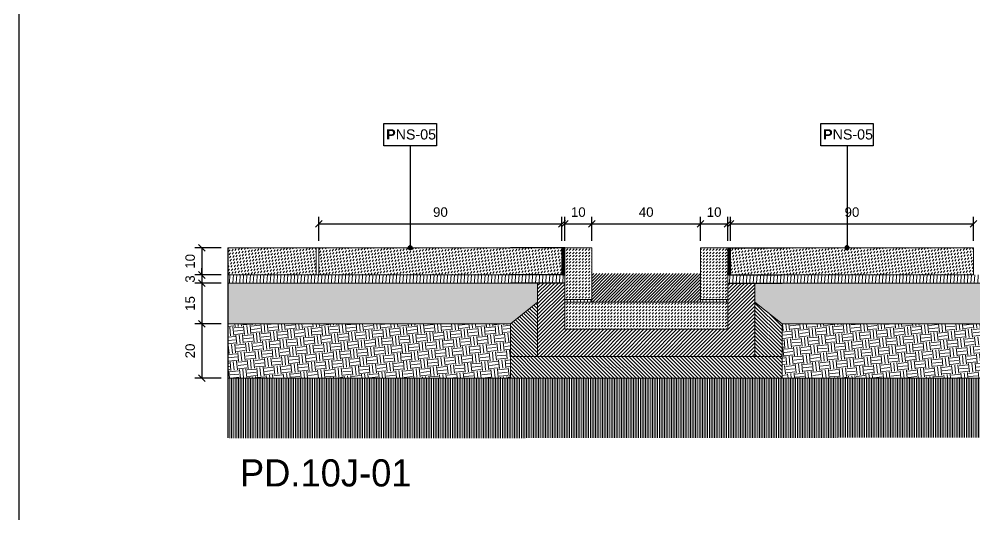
# Model space of a CAD drawing. Header units: metres. Extents: x -325 to 301, y -147 to 149.
# Drawn here: x 112.234 to 115.753, y 31.442 to 33.268 of the extents above; entities that cross this region are included whole.
import ezdxf

# ---------------------------------------------------------------- set-up
doc = ezdxf.new("R2010")
doc.units = ezdxf.units.M
doc.linetypes.add('HIDDEN', pattern=[0.375, 0.25, -0.125])
doc.layers.get('Defpoints').update_dxf_attribs({"lineweight": 13})
doc.layers.add('-aux', color=50, linetype='Continuous', plot=False)
doc.layers.add('02-L-AUX', color=2, linetype='Continuous', plot=False)
doc.layers.add('0-TX-1_25', color=7, linetype='Continuous', true_color=0x3f4f7f)
doc.layers.add('EIT_3 TR sorra', color=7, linetype='Continuous', true_color=0xd8ceb0)
for name, color, linetype in [('02-L-Waterfeatures 02', 152, 'Continuous'), ('1-SECCIÓ', 1, 'Continuous'), ('A-KEYPLAN_HATCH', 7, 'Continuous'), ('A_TEXT_2', 7, 'Continuous')]:
    doc.layers.add(name, color=color, linetype=linetype)
for name, color, linetype, lineweight, true_color in [('03-TR-Paviment_08_Natural Stone Bleachers', 7, 'Continuous', 5, 0xafad9d), ('3-TR sorra granitica', 7, 'Continuous', 0, 0xf2dac9), ('3-TR tot_u', 7, 'Continuous', 5, 0x787878)]:
    doc.layers.add(name, color=color, linetype=linetype, lineweight=lineweight, true_color=true_color)
for name, color, linetype, lineweight in [('1-CM', 7, 'Continuous', 0), ('3-TR Formigó', 252, 'Continuous', 0), ('3-TR Seleccionat', 44, 'Continuous', 0), ('3-TR Tot-u', 37, 'Continuous', 0)]:
    doc.layers.add(name, color=color, linetype=linetype, lineweight=lineweight)
doc.styles.get("Standard").update_dxf_attribs({"font": 'arial.ttf'})
doc.styles.add('x-llegenda materials$0$ENGRAVERS', font='TT0586M.TTF')
doc.dimstyles.new('ISO-25', dxfattribs={"dimtxt": 0.1, "dimasz": 0.1, "dimexe": 0.1, "dimexo": 0.1, "dimgap": 0.1, "dimtad": 1, "dimdec": 0, "dimlfac": 100, "dimzin": 9, "dimtxsty": 'Standard', "dimblk": 'OBLIQUE', "dimcen": 0.1, "dimadec": 0, "dimazin": 0, "dimtfac": 1, "dimtdec": 0, "dimtmove": 0, "dimatfit": 3, "dimldrblk": 'OBLIQUE', "dimfxl": 1, "dimarcsym": 0})
pattern_1 = [(45, (-73.578634, -79.457293), (0, 0.0117230435), [0.0082894435, -0.0082894435])]

# ---------------------------------------------------------------- blocks, each defined once
blk = doc.blocks.new('POINT')
at = {"layer": '0-TX-1_25'}
h = blk.add_hatch(dxfattribs=at)
h.set_pattern_fill('ANGLE', color=256)
h.set_pattern_definition([(0, (-83.747, -12.726), (0, 6.985), [5.08, -1.905]), (90, (-83.747, -12.726), (-6.985, 4e-16), [5.08, -1.905])])
edge = h.paths.add_edge_path()
edge.add_arc((0, 0), 0.0075, 0, 360)
h = blk.add_hatch(color=256, dxfattribs=at)
h.dxf.hatch_style = 1
edge = h.paths.add_edge_path()
edge.add_arc((0, 0), 0.0075, 0, 360)
blk.add_circle((0, 0), 0.0075, dxfattribs=at)
blk = doc.blocks.new('_Oblique')
at = {"color": 0, "lineweight": -2}
blk.add_line((-0.5, -0.5), (0.5, 0.5), dxfattribs=at)
blk = doc.blocks.new('*D1445')
at = {"layer": '0-TX-1_25', "color": 0, "lineweight": -2, "transparency": 16777216}
for p, q in [((112.9779, 32.4257), (112.8819, 32.4257)), ((112.9069, 32.4257), (112.9069, 32.3257)), ((112.9779, 32.3257), (112.8819, 32.3257))]:
    blk.add_line(p, q, dxfattribs=at)
at = {"layer": 'Defpoints', "color": 0, "transparency": 16777216}
for p in [(113.0029, 32.4257), (112.9069, 32.3257), (113.0029, 32.3257)]:
    blk.add_point(p, dxfattribs=at)
at = {"layer": '0-TX-1_25', "color": 0, "lineweight": -2, "transparency": 16777216, "xscale": 0.025, "yscale": 0.025, "zscale": 0.025}
for p, rotation in [((112.9069, 32.4257), 90), ((112.9069, 32.3257), 270)]:
    blk.add_blockref('_Oblique', p, dxfattribs=dict(at, rotation=rotation))
at = {"layer": '0-TX-1_25', "color": 0, "transparency": 16777216, "insert": (112.8641, 32.3757), "char_height": 0.035, "attachment_point": 5, "rotation": 90}
blk.add_mtext('10', dxfattribs=at)
blk = doc.blocks.new('*D1446')
at = {"layer": '0-TX-1_25', "color": 0, "lineweight": -2, "transparency": 16777216}
for p, q in [((112.9069, 32.3257), (112.9069, 32.3507)), ((112.9779, 32.3257), (112.8819, 32.3257)), ((112.9069, 32.3257), (112.9069, 32.2957)), ((112.9779, 32.2957), (112.8819, 32.2957)), ((112.9069, 32.2957), (112.9069, 32.2707))]:
    blk.add_line(p, q, dxfattribs=at)
at = {"layer": 'Defpoints', "color": 0, "transparency": 16777216}
for p in [(113.0029, 32.3257), (112.9069, 32.2957), (113.0029, 32.2957)]:
    blk.add_point(p, dxfattribs=at)
at = {"layer": '0-TX-1_25', "color": 0, "lineweight": -2, "transparency": 16777216, "xscale": 0.025, "yscale": 0.025, "zscale": 0.025}
for p, rotation in [((112.9069, 32.3257), 270), ((112.9069, 32.2957), 90)]:
    blk.add_blockref('_Oblique', p, dxfattribs=dict(at, rotation=rotation))
at = {"layer": '0-TX-1_25', "color": 0, "transparency": 16777216, "insert": (112.864, 32.3107), "char_height": 0.035, "attachment_point": 5, "rotation": 90}
blk.add_mtext('3', dxfattribs=at)
blk = doc.blocks.new('*D1447')
at = {"layer": '0-TX-1_25', "color": 0, "lineweight": -2, "transparency": 16777216}
for p, q in [((112.978, 32.2957), (112.8819, 32.2957)), ((112.9069, 32.2957), (112.9069, 32.1457)), ((112.978, 32.1457), (112.8819, 32.1457))]:
    blk.add_line(p, q, dxfattribs=at)
at = {"layer": 'Defpoints', "color": 0, "transparency": 16777216}
for p in [(113.003, 32.2957), (112.9069, 32.1457), (113.003, 32.1457)]:
    blk.add_point(p, dxfattribs=at)
at = {"layer": '0-TX-1_25', "color": 0, "lineweight": -2, "transparency": 16777216, "xscale": 0.025, "yscale": 0.025, "zscale": 0.025}
for p, rotation in [((112.9069, 32.2957), 90), ((112.9069, 32.1457), 270)]:
    blk.add_blockref('_Oblique', p, dxfattribs=dict(at, rotation=rotation))
at = {"layer": '0-TX-1_25', "color": 0, "transparency": 16777216, "insert": (112.8641, 32.2207), "char_height": 0.035, "attachment_point": 5, "rotation": 90}
blk.add_mtext('15', dxfattribs=at)
blk = doc.blocks.new('*D1448')
at = {"layer": '0-TX-1_25', "color": 0, "lineweight": -2, "transparency": 16777216}
for p, q in [((112.978, 32.1457), (112.8819, 32.1457)), ((112.9069, 32.1457), (112.9069, 31.9457)), ((112.978, 31.9457), (112.8819, 31.9457))]:
    blk.add_line(p, q, dxfattribs=at)
at = {"layer": 'Defpoints', "color": 0, "transparency": 16777216}
for p in [(113.003, 32.1457), (112.9069, 31.9457), (113.003, 31.9457)]:
    blk.add_point(p, dxfattribs=at)
at = {"layer": '0-TX-1_25', "color": 0, "lineweight": -2, "transparency": 16777216, "xscale": 0.025, "yscale": 0.025, "zscale": 0.025}
for p, rotation in [((112.9069, 32.1457), 90), ((112.9069, 31.9457), 270)]:
    blk.add_blockref('_Oblique', p, dxfattribs=dict(at, rotation=rotation))
at = {"layer": '0-TX-1_25', "color": 0, "transparency": 16777216, "insert": (112.8641, 32.0457), "char_height": 0.035, "attachment_point": 5, "rotation": 90}
blk.add_mtext('20', dxfattribs=at)
blk = doc.blocks.new('hatch keyplan 2')
at = {"layer": 'A-KEYPLAN_HATCH'}
blk.add_lwpolyline([(0, 0.00548), (0.01287, 0.00548), (0.01287, 0), (0, 0)], close=True, dxfattribs=at)
blk = doc.blocks.new('hatch keyplan')
at = {"layer": 'A-KEYPLAN_HATCH'}
blk.add_blockref('hatch keyplan 2', (1.43058, 0.85215), dxfattribs=at)
blk = doc.blocks.new('PNS_05')
at = {"layer": 'A-KEYPLAN_HATCH', "xscale": 0.7124947396918078, "yscale": 0.7124947396918078, "zscale": 0.7124947396918078}
blk.add_blockref('hatch keyplan', (-1.01928, -0.60715), dxfattribs=at)
at = {"layer": 'A_TEXT_2', "insert": (-0.00057, 0.00291), "char_height": 0.0017812, "attachment_point": 1}
blk.add_mtext_dynamic_manual_height_columns('\\pi0.00097;{\\fArial|b1|i0|c0|p34;P}NS-05', width=0.0103753, gutter_width=0.01069, heights=[0], dxfattribs=at)
blk = doc.blocks.new('Channel 40cm In Situ + NatStone')
at = {"layer": '02-L-Waterfeatures 02', "lineweight": 9, "transparency": 33554687}
h = blk.add_hatch(dxfattribs=at)
h.set_pattern_fill('ANSI31', color=256, scale=0.0025)
h.set_pattern_definition([(45, (-74.468394, -31.504712), (-0.0056126601, 0.0056126601), [])])
h.paths.add_polyline_path([(0.3, 0.385), (0.7, 0.385), (0.7, 0.28), (0.3, 0.28)])
at = {"layer": '03-TR-Paviment_08_Natural Stone Bleachers'}
h = blk.add_hatch(dxfattribs=at)
h.set_pattern_fill('DASH', color=256, scale=0.002611, angle=45, style=0, double=1)
h.set_pattern_definition(pattern_1)
h.paths.add_polyline_path([(0.2, 0.48), (0.2, 0.29), (0.3, 0.29), (0.3, 0.48)])
h = blk.add_hatch(dxfattribs=at)
h.set_pattern_fill('DASH', color=256, scale=0.002611, angle=45, style=0, double=1)
h.set_pattern_definition(pattern_1)
h.paths.add_polyline_path([(0.7, 0.48), (0.7, 0.29), (0.8, 0.29), (0.8, 0.48)])
h = blk.add_hatch(dxfattribs=at)
h.set_pattern_fill('DASH', color=256, scale=0.002611, angle=45, style=0, double=1)
h.set_pattern_definition(pattern_1)
h.paths.add_polyline_path([(0.2021, 0.28), (0.2, 0.18), (0.8, 0.1804), (0.8, 0.2796)])
at = {"layer": '3-TR Formigó'}
h = blk.add_hatch(dxfattribs=at)
h.set_pattern_fill('ANSI31', color=256, scale=0.003, style=0)
h.set_pattern_definition([(45, (-1.72278, -0.467131), (-0.006735192, 0.006735192), [])])
h.paths.add_polyline_path([(0.9006, 0.3498), (0.8004, 0.3502), (0.7996, 0.18), (0.2003, 0.18), (0.2003, 0.35), (0.1004, 0.35), (0.1004, 0.08), (0.8994, 0.08)])
h = blk.add_hatch(dxfattribs=at)
h.set_pattern_fill('ANSI31', color=256, scale=0.003, angle=270, style=0)
h.set_pattern_definition([(315, (-73.578634, -79.457293), (0.0067351921, 0.0067351921), [])])
h.paths.add_polyline_path([(0, 0), (1, 0), (1, 0.2), (0.9, 0.28), (0.9, 0.08), (0.1004, 0.08), (0.1, 0.28), (0, 0.2)])
at = {"layer": '3-TR sorra granitica'}
h = blk.add_hatch(dxfattribs=at)
h.set_pattern_fill('LINE', color=256, scale=0.1, angle=54.368, style=0)
h.set_pattern_definition([(90.014497, (24.094533, 208.454771), (-0.0124999996, -3.1627e-06), [])])
h.paths.add_polyline_path([(0.3, 0.29), (0.2, 0.29), (0.2, 0.28), (0.3, 0.28)])
h = blk.add_hatch(dxfattribs=at)
h.set_pattern_fill('LINE', color=256, scale=0.1, angle=54.368, style=0)
h.set_pattern_definition([(90.014497, (24.594533, 208.454771), (-0.0124999996, -3.1627e-06), [])])
h.paths.add_polyline_path([(0.8, 0.29), (0.7, 0.29), (0.7, 0.28), (0.8, 0.28)])
at = {"layer": '02-L-AUX'}
for points in [[(0.2, 0.48), (0, 0.48)], [(0.8, 0.48), (1, 0.48)], [(0.2, 0.38), (0, 0.38)], [(0.8, 0.38), (1, 0.38)], [(0.2, 0.35), (0, 0.35)], [(0.8, 0.35), (1, 0.35)]]:
    blk.add_lwpolyline(points, dxfattribs=at)
at = {"layer": '1-CM'}
for points in [[(0.2, 0.29), (0.2, 0.48), (0.3, 0.48), (0.3, 0.29)], [(0.7, 0.29), (0.7, 0.48), (0.8, 0.48), (0.8, 0.29)], [(0.9, 0.08), (0.1, 0.08), (0.1, 0.35), (0.2, 0.35), (0.2, 0.18), (0.8, 0.18), (0.8, 0.35), (0.9, 0.35)], [(0.3, 0.29), (0.2, 0.29), (0.2, 0.28), (0.3, 0.28)], [(0.7, 0.29), (0.8, 0.29), (0.8, 0.28), (0.7, 0.28)], [(0.2, 0.28), (0.8, 0.28), (0.8, 0.18), (0.2, 0.18)]]:
    blk.add_lwpolyline(points, close=True, dxfattribs=at)
blk.add_lwpolyline([(0.1, 0.28), (0, 0.2), (0, 0.08), (0, 0), (0.9, 0), (1, 0), (1, 0.08), (1, 0.2), (0.9, 0.28)], dxfattribs=at)
at = {"layer": '1-CM', "linetype": 'HIDDEN', "ltscale": 0.05}
for points in [[(0.1004, 0.08), (0.0004, 0.08)], [(0.9, 0.08), (1, 0.08)]]:
    blk.add_lwpolyline(points, dxfattribs=at)
blk = doc.blocks.new('*D1564')
at = {"layer": '0-TX-1_25', "color": 0, "lineweight": -2, "transparency": 16777216}
for p, q in [((113.3379, 32.4507), (113.3379, 32.5391)), ((113.3379, 32.5141), (114.2329, 32.5141)), ((114.2329, 32.4507), (114.2329, 32.5391))]:
    blk.add_line(p, q, dxfattribs=at)
at = {"layer": 'Defpoints', "color": 0, "transparency": 16777216}
for p in [(114.2329, 32.5141), (113.3379, 32.4257), (114.2329, 32.4257)]:
    blk.add_point(p, dxfattribs=at)
at = {"layer": '0-TX-1_25', "color": 0, "lineweight": -2, "transparency": 16777216, "xscale": 0.025, "yscale": 0.025, "zscale": 0.025, "rotation": 180}
blk.add_blockref('_Oblique', (113.3379, 32.5141), dxfattribs=at)
at = {"layer": '0-TX-1_25', "color": 0, "lineweight": -2, "transparency": 16777216, "xscale": 0.025, "yscale": 0.025, "zscale": 0.025}
blk.add_blockref('_Oblique', (114.2329, 32.5141), dxfattribs=at)
at = {"layer": '0-TX-1_25', "color": 0, "transparency": 16777216, "insert": (113.7854, 32.5569), "char_height": 0.035, "attachment_point": 5}
blk.add_mtext('90', dxfattribs=at)
blk = doc.blocks.new('*D1565')
at = {"layer": '0-TX-1_25', "color": 0, "lineweight": -2, "transparency": 16777216}
for p, q in [((114.2429, 32.4507), (114.2429, 32.5391)), ((114.2429, 32.5141), (114.3429, 32.5141)), ((114.3429, 32.4507), (114.3429, 32.5391))]:
    blk.add_line(p, q, dxfattribs=at)
at = {"layer": 'Defpoints', "color": 0, "transparency": 16777216}
for p in [(114.3429, 32.5141), (114.2429, 32.4257), (114.3429, 32.4257)]:
    blk.add_point(p, dxfattribs=at)
at = {"layer": '0-TX-1_25', "color": 0, "lineweight": -2, "transparency": 16777216, "xscale": 0.025, "yscale": 0.025, "zscale": 0.025, "rotation": 180}
blk.add_blockref('_Oblique', (114.2429, 32.5141), dxfattribs=at)
at = {"layer": '0-TX-1_25', "color": 0, "lineweight": -2, "transparency": 16777216, "xscale": 0.025, "yscale": 0.025, "zscale": 0.025}
blk.add_blockref('_Oblique', (114.3429, 32.5141), dxfattribs=at)
at = {"layer": '0-TX-1_25', "color": 0, "transparency": 16777216, "insert": (114.2929, 32.5569), "char_height": 0.035, "attachment_point": 5}
blk.add_mtext('10', dxfattribs=at)
blk = doc.blocks.new('*D1566')
at = {"layer": '0-TX-1_25', "color": 0, "lineweight": -2, "transparency": 16777216}
for p, q in [((114.3429, 32.4507), (114.3429, 32.5391)), ((114.3429, 32.5141), (114.7429, 32.5141)), ((114.7429, 32.4507), (114.7429, 32.5391))]:
    blk.add_line(p, q, dxfattribs=at)
at = {"layer": 'Defpoints', "color": 0, "transparency": 16777216}
for p in [(114.7429, 32.5141), (114.3429, 32.4257), (114.7429, 32.4257)]:
    blk.add_point(p, dxfattribs=at)
at = {"layer": '0-TX-1_25', "color": 0, "lineweight": -2, "transparency": 16777216, "xscale": 0.025, "yscale": 0.025, "zscale": 0.025, "rotation": 180}
blk.add_blockref('_Oblique', (114.3429, 32.5141), dxfattribs=at)
at = {"layer": '0-TX-1_25', "color": 0, "lineweight": -2, "transparency": 16777216, "xscale": 0.025, "yscale": 0.025, "zscale": 0.025}
blk.add_blockref('_Oblique', (114.7429, 32.5141), dxfattribs=at)
at = {"layer": '0-TX-1_25', "color": 0, "transparency": 16777216, "insert": (114.5429, 32.5569), "char_height": 0.035, "attachment_point": 5}
blk.add_mtext('40', dxfattribs=at)
blk = doc.blocks.new('*D1567')
at = {"layer": '0-TX-1_25', "color": 0, "lineweight": -2, "transparency": 16777216}
for p, q in [((114.7429, 32.4507), (114.7429, 32.5391)), ((114.7429, 32.5141), (114.8429, 32.5141)), ((114.8429, 32.4507), (114.8429, 32.5391))]:
    blk.add_line(p, q, dxfattribs=at)
at = {"layer": 'Defpoints', "color": 0, "transparency": 16777216}
for p in [(114.8429, 32.5141), (114.7429, 32.4257), (114.8429, 32.4257)]:
    blk.add_point(p, dxfattribs=at)
at = {"layer": '0-TX-1_25', "color": 0, "lineweight": -2, "transparency": 16777216, "xscale": 0.025, "yscale": 0.025, "zscale": 0.025, "rotation": 180}
blk.add_blockref('_Oblique', (114.7429, 32.5141), dxfattribs=at)
at = {"layer": '0-TX-1_25', "color": 0, "lineweight": -2, "transparency": 16777216, "xscale": 0.025, "yscale": 0.025, "zscale": 0.025}
blk.add_blockref('_Oblique', (114.8429, 32.5141), dxfattribs=at)
at = {"layer": '0-TX-1_25', "color": 0, "transparency": 16777216, "insert": (114.7929, 32.5569), "char_height": 0.035, "attachment_point": 5}
blk.add_mtext('10', dxfattribs=at)
blk = doc.blocks.new('*D1568')
at = {"layer": '0-TX-1_25', "color": 0, "lineweight": -2, "transparency": 16777216}
for p, q in [((114.8529, 32.4507), (114.8529, 32.5391)), ((114.8529, 32.5141), (115.7479, 32.5141)), ((115.7479, 32.4508), (115.7479, 32.5391))]:
    blk.add_line(p, q, dxfattribs=at)
at = {"layer": 'Defpoints', "color": 0, "transparency": 16777216}
for p in [(115.7479, 32.5141), (114.8529, 32.4257), (115.7479, 32.4258)]:
    blk.add_point(p, dxfattribs=at)
at = {"layer": '0-TX-1_25', "color": 0, "lineweight": -2, "transparency": 16777216, "xscale": 0.025, "yscale": 0.025, "zscale": 0.025, "rotation": 180}
blk.add_blockref('_Oblique', (114.8529, 32.5141), dxfattribs=at)
at = {"layer": '0-TX-1_25', "color": 0, "lineweight": -2, "transparency": 16777216, "xscale": 0.025, "yscale": 0.025, "zscale": 0.025}
blk.add_blockref('_Oblique', (115.7479, 32.5141), dxfattribs=at)
at = {"layer": '0-TX-1_25', "color": 0, "transparency": 16777216, "insert": (115.3004, 32.5569), "char_height": 0.035, "attachment_point": 5}
blk.add_mtext('90', dxfattribs=at)

msp = doc.modelspace()

# ---------------------------------------------------------------- hatches: boundary and pattern name
at = {"layer": '03-TR-Paviment_08_Natural Stone Bleachers'}
h = msp.add_hatch(dxfattribs=at)
h.set_pattern_fill('DASH', color=256, scale=0.002611, angle=233, style=0, double=1)
h.set_pattern_definition([(233, (4.862609, 0.787725), (0.0016315323, -0.0116089556), [0.0082894435, -0.0082894435])])
h.paths.add_polyline_path([(113.003, 32.4258), (113.003, 32.3258), (113.3279, 32.3258), (113.3279, 32.4258)])
h = msp.add_hatch(dxfattribs=at)
h.set_pattern_fill('DASH', color=256, scale=0.002611, angle=233, style=0, double=1)
h.set_pattern_definition([(233, (6.072609, 0.787725), (0.0016315323, -0.0116089556), [0.0082894435, -0.0082894435])])
h.paths.add_polyline_path([(114.2329, 32.3257), (114.2329, 32.4257), (113.3379, 32.4257), (113.3379, 32.3257)])
h = msp.add_hatch(dxfattribs=at)
h.set_pattern_fill('DASH', color=256, scale=0.002611, angle=233, style=0, double=1)
h.set_pattern_definition([(233, (7.282609, 0.787725), (0.0016315323, -0.0116089556), [0.0082894435, -0.0082894435])])
h.paths.add_polyline_path([(115.7479, 32.3258), (115.7479, 32.4258), (114.8529, 32.4257), (114.8529, 32.3257)])
at = {"layer": '3-TR Seleccionat'}
h = msp.add_hatch(dxfattribs=at)
h.set_pattern_fill('ANSI31', color=256, scale=0.002, angle=225, style=0)
h.set_pattern_definition([(270, (112.851413, 31.483394), (0.00635, -2e-18), [])])
h.paths.add_polyline_path([(113.003, 31.9457), (113.0062, 31.7241), (116.0062, 31.7273), (116.0029, 31.9457), (114.8594, 31.9457)])
at = {"layer": '3-TR sorra granitica'}
h = msp.add_hatch(dxfattribs=at)
h.set_pattern_fill('LINE', color=256, scale=0.1, angle=51.1041, style=0)
h.set_pattern_definition([(86.7506083, (148.823507, 238.832712), (-0.0124799034, 0.00070852734), [])])
h.paths.add_polyline_path([(117.5979, 32.3059), (117.5979, 32.3257), (117.5982, 32.3257)])
h.paths.add_polyline_path([(114.2428, 32.3258), (114.2429, 32.2957), (113.0029, 32.2961), (113.0029, 32.3257)])
h = msp.add_hatch(dxfattribs=at)
h.set_pattern_fill('LINE', color=256, scale=0.1, angle=51.1041, style=0)
h.set_pattern_definition([(86.7506083, (150.513507, 238.832712), (-0.0124799034, 0.00070852734), [])])
h.paths.add_polyline_path([(119.2879, 32.3059), (119.2879, 32.3257), (119.2882, 32.3257)])
h.paths.add_polyline_path([(116.0029, 32.3258), (116.0029, 32.2957), (114.843, 32.2957), (114.8427, 32.3257)])
at = {"layer": '3-TR Tot-u'}
h = msp.add_hatch(dxfattribs=at)
h.set_pattern_fill('EARTH', color=256, scale=0.005, angle=-84.0741)
h.set_pattern_definition([(275.925852, (5.997607, 0.787725), (0.034858251, -0.028302426), [0.03175, -0.03175]), (275.925852, (6.00945, 0.788954), (0.034858251, -0.028302426), [0.03175, -0.03175]), (275.925852, (6.021292, 0.790183), (0.034858251, -0.028302426), [0.03175, -0.03175]), (5.925852, (6.02565, 0.786645), (0.028302426, 0.034858251), [0.03175, -0.03175]), (5.925852, (6.02688, 0.774803), (0.028302426, 0.034858251), [0.03175, -0.03175]), (5.925852, (6.028108, 0.76296), (0.028302426, 0.034858251), [0.03175, -0.03175])])
h.paths.add_polyline_path([(113.003, 32.1457), (113.003, 31.9457), (114.0429, 31.9457), (114.0432, 32.0257), (114.0429, 32.1457)])
h = msp.add_hatch(dxfattribs=at)
h.set_pattern_fill('EARTH', color=256, scale=0.005, angle=-84.0741)
h.set_pattern_definition([(275.925852, (7.854014, 0.787725), (0.034858251, -0.028302426), [0.03175, -0.03175]), (275.925852, (7.865856, 0.788954), (0.034858251, -0.028302426), [0.03175, -0.03175]), (275.925852, (7.8777, 0.790183), (0.034858251, -0.028302426), [0.03175, -0.03175]), (5.925852, (7.882056, 0.786645), (0.028302426, 0.034858251), [0.03175, -0.03175]), (5.925852, (7.883285, 0.774803), (0.028302426, 0.034858251), [0.03175, -0.03175]), (5.925852, (7.884515, 0.76296), (0.028302426, 0.034858251), [0.03175, -0.03175])])
h.paths.add_polyline_path([(114.1929, 32.0257), (114.2932, 32.0257), (114.2929, 32.0257)])
h.paths.add_polyline_path([(115.0429, 31.9457), (116.0029, 31.9457), (116.0029, 32.1457), (115.0429, 32.1457)])
at = {"layer": '3-TR tot_u'}
h = msp.add_hatch(dxfattribs=at)
h.set_pattern_fill('AR-CONC', color=256, scale=0.00025, angle=92.9928)
h.set_pattern_definition([(142.992814, (6.01947, 0.78774), (0.001601339, 0.045692094), [0.0047625, -0.0523875]), (87.992814, (6.01947, 0.78774), (-0.047239044, -0.011292642), [0.00381, -0.041910146]), (193.44426, (6.019605, 0.791546), (-0.045637704, 0.034399452), [0.004047502, -0.044522561]), (139.177014, (6.00679, 0.787075), (0.00695794, 0.068226093), [0.00714375, -0.07858125]), (189.62837, (6.00737, 0.79276), (-0.064870924, 0.05604051), [0.006071256, -0.0667839]), (84.176966, (6.00679, 0.787075), (-0.064870924, 0.05604051), [0.00571499, -0.062864933]), (113.992814, (6.009628, 0.793582), (0.023552455, 0.039186736), [0.0047625, -0.0523875]), (58.992814, (6.00963, 0.793582), (-0.04679087, 0.013025288), [0.00381, -0.04191]), (164.44426, (6.01159, 0.79685), (-0.023238414, 0.052212023), [0.004047502, -0.044522484]), (130.492814, (6.019471, 0.787738), (-0.021150243, -0.000332572), [0, -0.041402, 0, -0.042545, 0, -0.04206875]), (100.492814, (6.019471, 0.787738), (-0.02588316, 0.0153745068), [0, -0.024257, 0, -0.0404495, 0, -0.01603375]), (60.492814, (6.02021, 0.773597), (-0.0003395879, 0.033926191), [0, -0.015875, 0, -0.04953, 0, -0.0657225]), (50.492814, (6.020542, 0.767256), (-0.0082814355, 0.036649903), [0, -0.0206375, 0, -0.032893, 0, -0.0466725])])
h.paths.add_polyline_path([(113.003, 32.2957), (113.003, 32.2257), (113.0031, 32.1457), (114.0429, 32.1457), (114.1429, 32.2257), (114.1429, 32.2957)])
h = msp.add_hatch(dxfattribs=at)
h.set_pattern_fill('AR-CONC', color=256, scale=0.00025, angle=92.9928)
h.set_pattern_definition([(142.992814, (7.799353, 0.787725), (0.001601339, 0.045692094), [0.0047625, -0.0523875]), (87.992814, (7.799353, 0.787725), (-0.047239044, -0.011292642), [0.00381, -0.041910146]), (193.44426, (7.799487, 0.791532), (-0.045637704, 0.034399452), [0.004047502, -0.044522561]), (139.177014, (7.78667, 0.78706), (0.00695794, 0.068226093), [0.00714375, -0.07858125]), (189.62837, (7.78725, 0.79275), (-0.064870924, 0.05604051), [0.006071256, -0.0667839]), (84.176966, (7.78667, 0.78706), (-0.064870924, 0.05604051), [0.00571499, -0.062864933]), (113.992814, (7.78951, 0.79357), (0.023552455, 0.039186736), [0.0047625, -0.0523875]), (58.992814, (7.78951, 0.79357), (-0.04679087, 0.013025288), [0.00381, -0.04191]), (164.44426, (7.791472, 0.796834), (-0.023238414, 0.052212023), [0.004047502, -0.044522484]), (130.492814, (7.799353, 0.787725), (-0.021150243, -0.000332572), [0, -0.041402, 0, -0.042545, 0, -0.04206875]), (100.492814, (7.799353, 0.787725), (-0.02588316, 0.0153745068), [0, -0.024257, 0, -0.0404495, 0, -0.01603375]), (60.492814, (7.800092, 0.773584), (-0.0003395879, 0.033926191), [0, -0.015875, 0, -0.04953, 0, -0.0657225]), (50.492814, (7.800424, 0.767242), (-0.0082814355, 0.036649903), [0, -0.0206375, 0, -0.032893, 0, -0.0466725])])
h.paths.add_polyline_path([(114.9429, 32.2957), (114.9429, 32.2257), (115.0429, 32.1457), (116.0029, 32.1457), (116.0029, 32.2957)])
at = {"layer": 'EIT_3 TR sorra'}
h = msp.add_hatch(dxfattribs=at)
h.set_pattern_fill('ANSI36', color=256, scale=0.001075, angle=-0.553, style=0, double=1)
h.set_pattern_definition([(44.4470425, (83.845393, -37.7557142), (0.00187405051, 0.00661919275), [0.0085328125, -0.0017065625, 0, -0.0017065625])])
h.paths.add_polyline_path([(114.2429, 32.3257), (114.2429, 32.4257), (114.2329, 32.4257), (114.2329, 32.3257)])
h = msp.add_hatch(dxfattribs=at)
h.set_pattern_fill('ANSI36', color=256, scale=0.001075, angle=-0.553, style=0, double=1)
h.set_pattern_definition([(44.4470425, (84.455393, -37.7557142), (0.00187405051, 0.00661919275), [0.0085328125, -0.0017065625, 0, -0.0017065625])])
h.paths.add_polyline_path([(114.8529, 32.3257), (114.8529, 32.4257), (114.8429, 32.4257), (114.8429, 32.3257)])

# ---------------------------------------------------------------- linework, layer by layer
at = {"layer": '-aux'}
msp.add_lwpolyline([(112.2345, 3.4567), (112.2345, 133.4567)], dxfattribs=at)
at = {"layer": '0-TX-1_25'}
for points in [[(113.6739, 32.8007), (113.6739, 32.4257)], [(115.2825, 32.8007), (115.2825, 32.4257)]]:
    msp.add_lwpolyline(points, dxfattribs=at)
at = {"layer": '1-CM'}
for points in [[(113.003, 32.3257), (113.3279, 32.3257), (113.3279, 32.4257), (113.003, 32.4257)], [(114.2329, 32.4257), (113.2579, 32.4257)], [(114.2329, 32.4257), (113.3329, 32.4257)], [(113.258, 32.3257), (114.2329, 32.3257)], [(113.003, 32.2957), (114.1429, 32.2957)], [(114.8429, 32.2957), (116.0029, 32.2957)], [(113.003, 32.1457), (114.0429, 32.1457)], [(115.0429, 32.1457), (116.0029, 32.1457)], [(113.003, 31.9457), (114.8594, 31.9457), (116.0029, 31.9457)]]:
    msp.add_lwpolyline(points, dxfattribs=at)
for points in [[(114.2329, 32.4257), (113.3379, 32.4257), (113.3379, 32.3257), (114.2329, 32.3257)], [(114.8529, 32.4257), (115.7479, 32.4258), (115.7479, 32.3258), (114.8529, 32.3257)]]:
    msp.add_lwpolyline(points, close=True, dxfattribs=at)
at = {"layer": '1-SECCIÓ'}
msp.add_lwpolyline([(113.003, 32.4257), (113.003, 31.7257)], dxfattribs=at)

# ---------------------------------------------------------------- block references
at = {"color": 244, "true_color": 0x991b1e, "xscale": 21.05278700931629, "yscale": 21.05278700931629, "zscale": 21.05278700931629}
for p in [(113.5774, 32.8007), (115.1859, 32.8007)]:
    msp.add_blockref('PNS_05', p, dxfattribs=at)
at = {"layer": '0-TX-1_25', "xscale": -1, "rotation": 1.131780543641376}
for p in [(113.6739, 32.4257), (115.2825, 32.4257)]:
    msp.add_blockref('POINT', p, dxfattribs=at)
at = {"layer": '1-CM'}
msp.add_blockref('Channel 40cm In Situ + NatStone', (114.0429, 31.9457), dxfattribs=at)

# ---------------------------------------------------------------- texts
at = {"layer": '-aux', "insert": (113.0473, 31.6468), "char_height": 0.1, "width": 19.210099, "attachment_point": 1, "style": 'x-llegenda materials$0$ENGRAVERS'}
msp.add_mtext('PD.10J-01', dxfattribs=at)

# ---------------------------------------------------------------- dimensions: what is measured, and where the dimension line sits
at = {"layer": '0-TX-1_25'}
for base, p1, p2, picture, middle in [((114.2328832103, 32.514068713), (113.3378832103, 32.4257346644), (114.2328832103, 32.4257346644), '*D1564', (113.7853832103, 32.5569387675)), ((114.3429, 32.5141), (114.2429, 32.4257), (114.3429, 32.4257), '*D1565', (114.2929, 32.5569)), ((114.7429, 32.5141), (114.3429, 32.4257), (114.7429, 32.4257), '*D1566', (114.5429, 32.5569)), ((114.8429, 32.5141), (114.7429, 32.4257), (114.8429, 32.4257), '*D1567', (114.7929, 32.5569)), ((115.74789, 32.51407), (114.85288, 32.42573), (115.74789, 32.42584), '*D1568', (115.30039, 32.55694))]:
    dim = msp.add_linear_dim(base=base, p1=p1, p2=p2, dimstyle='ISO-25', override={"dimtxt": 0.035, "dimasz": 0.025, "dimexe": 0.025, "dimexo": 0.025, "dimgap": 0.025, "dimblk1": 'Oblique', "dimblk2": 'Oblique', "dimsah": 1, "dimfxl": 0.1, "dimfxlon": 1, "dimarcsym": 1}, dxfattribs=at)
    dim.commit()
    dim.dimension.update_dxf_attribs({"geometry": picture, "text_midpoint": middle})
for base, p1, p2, picture, middle in [((112.9069, 32.3257), (113.0029, 32.4257), (113.0029, 32.3257), '*D1445', (112.8641, 32.3757)), ((112.9069, 32.1457), (113.003, 32.2957), (113.003, 32.1457), '*D1447', (112.8641, 32.2207)), ((112.9069, 31.9457), (113.003, 32.1457), (113.003, 31.9457), '*D1448', (112.8641, 32.0457))]:
    dim = msp.add_linear_dim(base=base, p1=p1, p2=p2, angle=90, dimstyle='ISO-25', override={"dimtxt": 0.035, "dimasz": 0.025, "dimexe": 0.025, "dimexo": 0.025, "dimgap": 0.025, "dimblk1": 'Oblique', "dimblk2": 'Oblique', "dimsah": 1, "dimfxl": 0.1, "dimfxlon": 1, "dimarcsym": 1}, dxfattribs=at)
    dim.commit()
    dim.dimension.update_dxf_attribs({"geometry": picture, "text_midpoint": middle})
dim = msp.add_linear_dim(base=(112.9069, 32.2957), p1=(113.0029, 32.3257), p2=(113.0029, 32.2957), angle=90, dimstyle='ISO-25', override={"dimtxt": 0.035, "dimasz": 0.025, "dimexe": 0.025, "dimexo": 0.025, "dimgap": 0.025, "dimblk1": 'Oblique', "dimblk2": 'Oblique', "dimsah": 1, "dimfxl": 0.1, "dimfxlon": 1, "dimarcsym": 1}, dxfattribs=at)
dim.commit()
dim.dimension.update_dxf_attribs({"geometry": '*D1446', "text_midpoint": (112.9069, 32.3107), "dimtype": 160})

doc.saveas('drawing.dxf')
